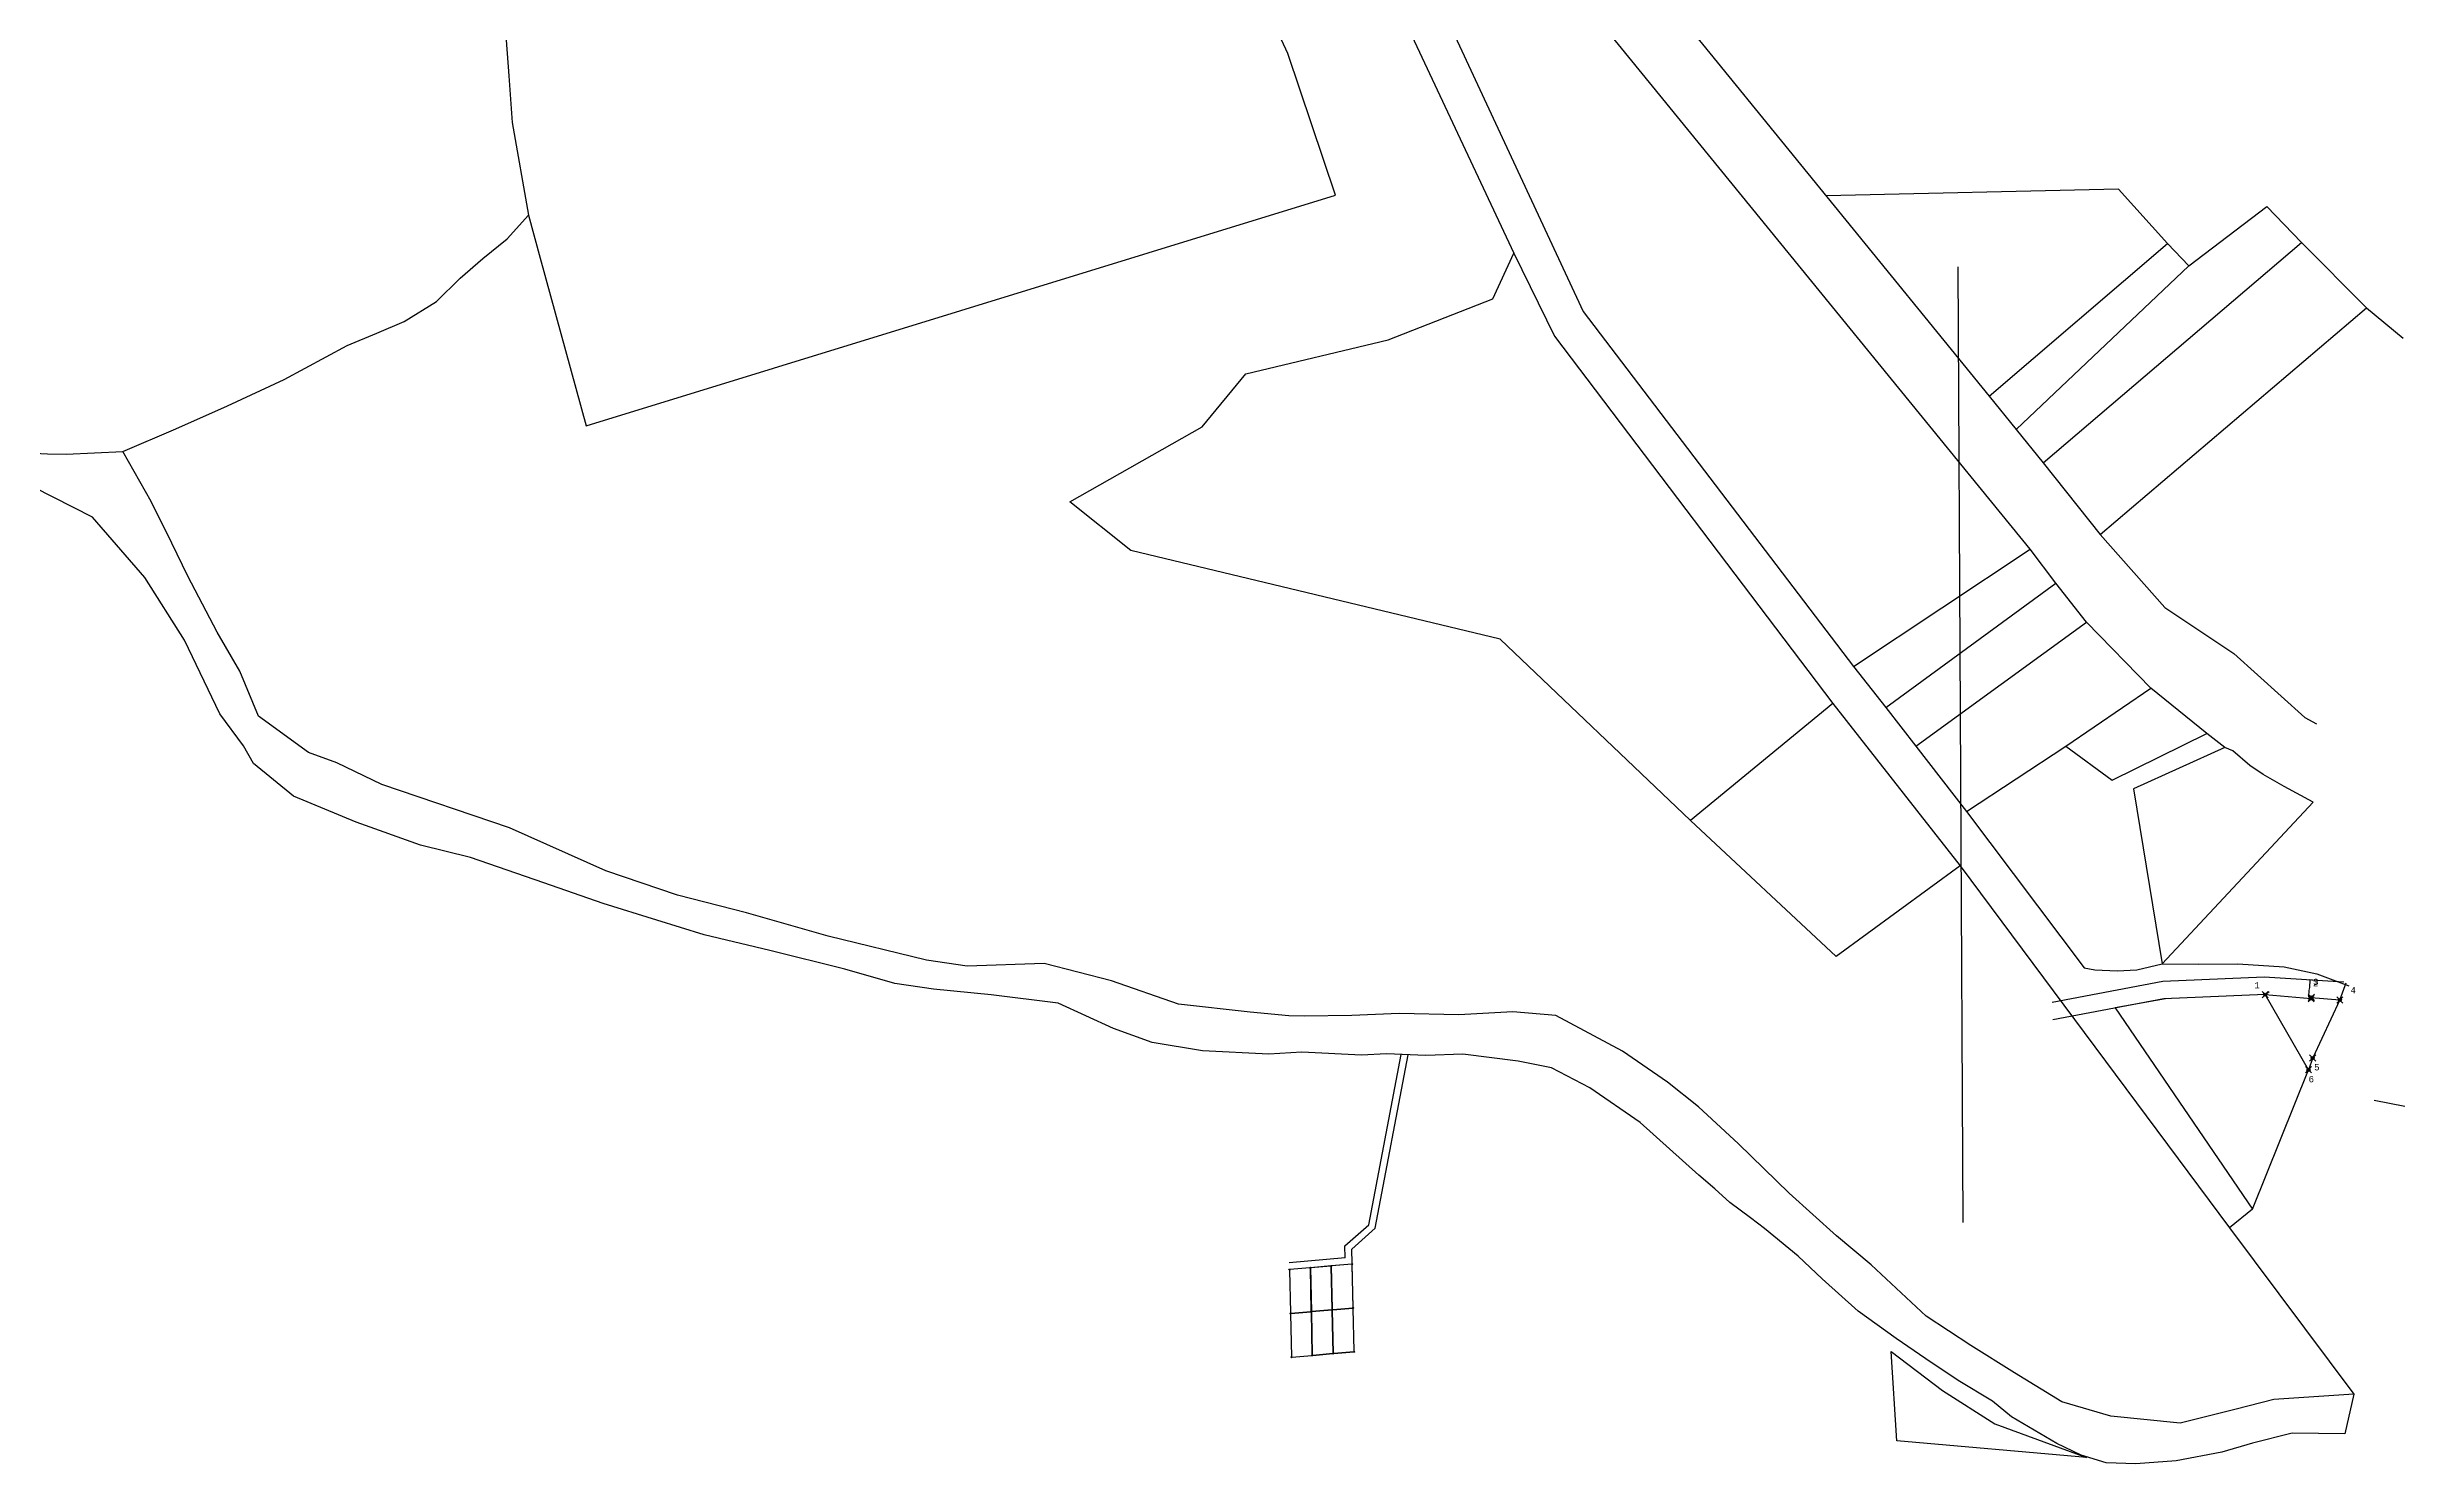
# Model space of a CAD drawing. Header units: millimetres. Extents: x 605783 to 618866, y 1302882 to 1321803.
# Drawn here: x 613929 to 615059, y 1319263 to 1319942 of the extents above; entities that cross this region are included whole.
import ezdxf

# ---------------------------------------------------------------- set-up
doc = ezdxf.new("R2010")
doc.units = ezdxf.units.MM
doc.header["$PDMODE"] = 35
doc.header["$PDSIZE"] = 1.5
for name, color, linetype in [('2', 7, 'Continuous'), ('4', 7, 'Continuous'), ('CVL_CUADCON_LIN', 8, 'Continuous'), ('CVL_CUADCON_TIT', 1, 'Continuous'), ('CVL_PUNTO', 250, 'Continuous'), ('CVL_PUNTO_NUM', 2, 'Continuous')]:
    doc.layers.add(name, color=color, linetype=linetype)
doc.layers.add('Nivel 16', color=7, linetype='Continuous', lineweight=0)
doc.styles.add('MONOTXT4', font='Monotxt4.shx')
doc.styles.add('ROMANS', font='ROMANS', dxfattribs={"height": 0.2})
doc.dimstyles.new('STANDARD$0', dxfattribs={"dimtxt": 0.6, "dimasz": 0.5, "dimexe": 0.125, "dimexo": 0.000625, "dimgap": 0.0625, "dimtad": 0, "dimzin": 1, "dimdsep": 46, "dimtxsty": 'ROMANS', "dimblk1": 'ARCHTICK', "dimblk2": 'ARCHTICK', "dimsah": 1, "dimcen": 2.5, "dimclrd": 1, "dimclre": 1, "dimclrt": 30, "dimaunit": 1, "dimadec": 0, "dimazin": 0, "dimtfac": 1, "dimtix": 1, "dimtofl": 0, "dimtmove": 1, "dimatfit": 3, "dimldrblk": 'ARCHTICK', "dimfxl": 1, "dimtolj": 1, "dimtzin": 1, "dimarcsym": 0})

# ---------------------------------------------------------------- blocks, each defined once
blk = doc.blocks.new('_ARCHTICK')
at = {"color": 0, "linetype": 'ByBlock', "const_width": 0.15}
blk.add_lwpolyline([(-0.5, -0.5), (0.5, 0.5)], dxfattribs=at)
blk = doc.blocks.new('*D319')
at = {"layer": 'CVL_CUADCON_TIT', "color": 1, "lineweight": -2, "ltscale": 0.5, "transparency": 16777216}
for p, q in [((615013.1, 1319486.2), (615013.3, 1319489.8)), ((615013.6, 1319494.5), (615013.4, 1319490.9)), ((615014.8, 1319494.4), (615013.5, 1319494.5)), ((615014.3, 1319486.1), (615013, 1319486.2))]:
    blk.add_line(p, q, dxfattribs=at)
at = {"layer": 'Defpoints', "color": 0, "ltscale": 0.5, "transparency": 16777216}
for p in [(615013.6, 1319494.5), (615014.8, 1319494.4), (615014.3, 1319486.1)]:
    blk.add_point(p, dxfattribs=at)
at = {"layer": 'CVL_CUADCON_TIT', "color": 1, "lineweight": -2, "ltscale": 0.5, "transparency": 16777216, "xscale": 0.5, "yscale": 0.5, "zscale": 0.5}
for p, rotation in [((615013.6, 1319494.5), 86.49415298724948), ((615013.1, 1319486.2), 266.4941529872495)]:
    blk.add_blockref('_ARCHTICK', p, dxfattribs=dict(at, rotation=rotation))
at = {"layer": 'CVL_CUADCON_TIT', "color": 30, "ltscale": 0.5, "transparency": 16777216, "insert": (615013.4, 1319490.3), "char_height": 0.2, "attachment_point": 5, "rotation": 86.4942, "style": 'ROMANS'}
blk.add_mtext('\\A1;8.32m.', dxfattribs=at)

msp = doc.modelspace()

# ---------------------------------------------------------------- linework, layer by layer
for points in [[(614551.238, 1319361.312), (614524.438, 1319358.967)], [(614524.482, 1319355.408), (614524.947, 1319334.913)], [(614534.269, 1319356.515), (614524.726, 1319355.68)], [(614534.989, 1319335.792), (614534.524, 1319356.287)], [(614534.524, 1319356.287), (614534.989, 1319335.792)], [(614544.311, 1319357.393), (614534.767, 1319356.558)], [(614545.031, 1319336.67), (614544.566, 1319357.165)], [(614544.566, 1319357.165), (614545.031, 1319336.67)], [(614554.352, 1319358.272), (614544.809, 1319357.437)], [(614555.072, 1319337.549), (614554.607, 1319358.044)], [(614524.959, 1319334.414), (614525.424, 1319313.919)], [(614534.746, 1319335.52), (614525.202, 1319334.685)], [(614525.202, 1319334.685), (614534.746, 1319335.52)], [(614535.465, 1319314.797), (614535, 1319335.292)], [(614535, 1319335.292), (614535.465, 1319314.797)], [(614544.787, 1319336.399), (614535.244, 1319335.564)], [(614535.244, 1319335.564), (614544.787, 1319336.399)], [(614544.787, 1319336.399), (614535.244, 1319335.564)], [(614545.507, 1319315.676), (614545.042, 1319336.171)], [(614545.042, 1319336.171), (614545.507, 1319315.676)], [(614554.829, 1319337.277), (614545.285, 1319336.442)], [(614545.285, 1319336.442), (614554.829, 1319337.277)], [(614554.829, 1319337.277), (614545.285, 1319336.442)], [(614555.549, 1319316.554), (614555.084, 1319337.049)], [(614525.679, 1319313.691), (614535.222, 1319314.526)], [(614545.264, 1319315.404), (614535.72, 1319314.569)], [(614535.72, 1319314.569), (614545.264, 1319315.404)], [(614555.305, 1319316.283), (614545.762, 1319315.448)], [(614545.762, 1319315.448), (614555.305, 1319316.283)]]:
    msp.add_lwpolyline(points)
msp.add_lwpolyline([(614906.548, 1319265.58), (614815.577, 1319273.667), (614812.917, 1319316.484), (614837.571, 1319297.774), (614862.575, 1319281.838)], close=True)
for centre in [(614524.477, 1319355.658), (614534.518, 1319356.537), (614534.518, 1319356.537), (614544.56, 1319357.415), (614544.56, 1319357.415), (614554.601, 1319358.294), (614524.953, 1319334.664), (614524.953, 1319334.664), (614534.995, 1319335.542), (614534.995, 1319335.542), (614534.995, 1319335.542), (614534.995, 1319335.542), (614534.995, 1319335.542), (614545.036, 1319336.421), (614545.036, 1319336.421), (614545.036, 1319336.421), (614545.036, 1319336.421), (614545.036, 1319336.421), (614545.036, 1319336.421), (614555.078, 1319337.299), (614555.078, 1319337.299), (614555.078, 1319337.299), (614525.429, 1319313.669), (614535.471, 1319314.547), (614535.471, 1319314.547), (614535.471, 1319314.547), (614545.513, 1319315.426), (614545.513, 1319315.426), (614545.513, 1319315.426), (614545.513, 1319315.426), (614555.554, 1319316.304), (614555.554, 1319316.304)]:
    msp.add_circle(centre, 0.25)
at = {"layer": '2', "color": 1, "linetype": 'Continuous'}
for p, q in [((614469.666, 1320189.036), (614632.04, 1319842.832)), ((614879.597, 1319700.906), (614644.643, 1319989.018)), ((614691.442, 1319981.15), (614859.853, 1319774.234)), ((614187.37, 1319760.027), (614546.503, 1319870.557)), ((614885.704, 1319742.361), (615009.582, 1319848.008)), ((615009.582, 1319848.008), (615040.766, 1319816.673)), ((614955.528, 1319836.776), (614872.778, 1319758.297)), ((614913.094, 1319707.956), (615040.766, 1319816.673)), ((615040.766, 1319816.673), (615058.384, 1319802.034)), ((614859.853, 1319774.234), (614885.704, 1319742.361)), ((614885.704, 1319742.361), (614913.094, 1319707.956)), ((614913.094, 1319707.956), (614944.045, 1319673.063)), ((614794.809, 1319644.778), (614879.597, 1319700.906)), ((614891.888, 1319684.712), (614879.597, 1319700.906)), ((614810.425, 1319625.045), (614891.888, 1319684.712)), ((614906.482, 1319665.99), (614891.888, 1319684.712)), ((614944.045, 1319673.063), (614977.207, 1319650.887)), ((614824.763, 1319606.575), (614906.482, 1319665.99)), ((614937.413, 1319634.4), (614906.482, 1319665.99)), ((614977.207, 1319650.887), (615011.181, 1319620.331)), ((614794.809, 1319644.778), (614810.425, 1319625.045)), ((614896.67, 1319606.472), (614937.413, 1319634.4)), ((614964.22, 1319612.697), (614937.413, 1319634.4)), ((614785.005, 1319626.935), (614716.733, 1319570.899)), ((614785.005, 1319626.935), (614845.937, 1319549.265)), ((614810.425, 1319625.045), (614824.763, 1319606.575)), ((614972.9, 1319605.885), (614964.22, 1319612.697)), ((615011.181, 1319620.331), (615016.789, 1319617.313)), ((614824.763, 1319606.575), (614849.087, 1319575.202)), ((614849.087, 1319575.202), (614896.67, 1319606.472)), ((614942.767, 1319502.291), (615015.233, 1319579.696)), ((614845.937, 1319549.265), (614975.022, 1319375.67)), ((614944.391, 1319485.529), (614920.279, 1319481.073)), ((614920.279, 1319481.073), (614986.149, 1319384.627)), ((614986.149, 1319384.627), (615012.94, 1319451.428)), ((614986.149, 1319384.627), (614975.022, 1319375.67)), ((614975.022, 1319375.67), (615034.695, 1319295.961)), ((615034.695, 1319295.961), (615030.294, 1319277.041))]:
    msp.add_line(p, q, dxfattribs=at)
for points in [[(614115.134, 1320202.794), (614117.624, 1320168.503), (614123.192, 1320129.147), (614131.463, 1320062.361), (614135.277, 1320018.929), (614142.065, 1319988.22), (614148.089, 1319957.76), (614150.298, 1319927.787), (614151.955, 1319905.435), (614159.84, 1319861.009)], [(614546.503, 1319870.557), (614523.742, 1319938.531), (614410.758, 1320182.351)], [(614598.581, 1319958.265), (614665.237, 1319814.812), (614794.809, 1319644.778)], [(613965.37, 1319747.85), (613990.715, 1319758.665), (614015.55, 1319769.732), (614042.663, 1319782.336), (614072.803, 1319798.515), (614086.997, 1319804.44), (614100.176, 1319810.105), (614115.619, 1319819.594), (614126.987, 1319830.839), (614137.857, 1319840.302), (614149.489, 1319849.77), (614159.84, 1319861.009)], [(614159.84, 1319861.009), (614165.297, 1319840.457), (614187.37, 1319760.027)], [(614955.528, 1319836.776), (614992.965, 1319865.194), (615009.582, 1319848.008)], [(614716.733, 1319570.899), (614625.511, 1319657.8), (614448.416, 1319700.256), (614419.311, 1319723.725), (614482.62, 1319759.657), (614503.56, 1319784.932), (614571.813, 1319801.326), (614622.006, 1319820.921), (614632.04, 1319842.832)], [(614632.04, 1319842.832), (614651.586, 1319803.046), (614785.005, 1319626.935)], [(614859.853, 1319774.234), (614945.302, 1319847.392), (614955.528, 1319836.776)], [(613805.279, 1319793.705), (613821.337, 1319785.155), (613836.395, 1319773.805), (613850.67, 1319766.008), (613868.488, 1319760.518), (613882.999, 1319755.772), (613896.488, 1319752.036), (613916.334, 1319747.319), (613929.297, 1319746.63), (613938.191, 1319746.426), (613965.37, 1319747.85)], [(615034.695, 1319295.961), (614996.343, 1319293.458), (614978.33, 1319288.782), (614951.437, 1319282.024), (614918.132, 1319285.394), (614894.714, 1319292.377), (614872.019, 1319306.225), (614851.106, 1319319.321), (614829.68, 1319333.431), (614803.364, 1319357.932), (614786.766, 1319371.815), (614764.032, 1319392.27), (614739.753, 1319416.02), (614720.592, 1319433.7), (614705.785, 1319445.56), (614684.1, 1319460.43), (614652.238, 1319477.53), (614631.648, 1319479.193), (614605.739, 1319477.777), (614577.024, 1319478.377), (614554.415, 1319477.488), (614531.55, 1319477.105), (614524.18, 1319477.317), (614505.622, 1319478.992), (614471.297, 1319482.864), (614439.216, 1319494.118), (614406.898, 1319502.322), (614370.063, 1319501.098), (614350.481, 1319504.037), (614303.408, 1319515.461), (614264.212, 1319526.676), (614231.131, 1319535.129), (614196.76, 1319546.879), (614150.648, 1319567.456), (614089.545, 1319588.204), (614067.887, 1319598.5), (614054.391, 1319603.507), (614030.404, 1319620.905), (614021.383, 1319642.454), (614010.601, 1319661.198), (613996.468, 1319688.054), (613988.752, 1319703.766), (613978.979, 1319723.786), (613965.37, 1319747.85)], [(614692.65, 1319426.121), (614668.451, 1319442.808), (614650.1, 1319452.361), (614634.074, 1319455.574), (614607.629, 1319458.983), (614589.846, 1319458.375), (614571.04, 1319459.031), (614559.101, 1319458.455), (614530.381, 1319459.818), (614514.633, 1319458.967), (614482.863, 1319460.567), (614458.701, 1319464.497), (614440.113, 1319471.253), (614413.617, 1319483.301), (614381.578, 1319487.441), (614353.867, 1319490.08), (614335.302, 1319492.771), (614311.377, 1319499.751), (614275.498, 1319508.697), (614243.947, 1319516.143), (614221.292, 1319523.13), (614195.582, 1319531.117), (614167.066, 1319541.121), (614131.931, 1319553.121), (614108.011, 1319559.085), (614077.202, 1319570.092), (614047.146, 1319582.628), (614027.997, 1319598.276), (614023.12, 1319606.634), (614011.849, 1319622.071), (613994.871, 1319657.297), (613975.89, 1319687.43), (613950.82, 1319716.258), (613922.785, 1319730.584)], [(614896.67, 1319606.472), (614918.871, 1319590.334), (614964.22, 1319612.697)], [(614972.9, 1319605.885), (614929.06, 1319586.071), (614942.767, 1319502.291)], [(615015.233, 1319579.696), (615001.213, 1319587.24), (614991.27, 1319593.029), (614984.892, 1319597.313), (614976.72, 1319604.382), (614972.9, 1319605.885)], [(614845.937, 1319549.265), (614786.484, 1319505.731), (614716.733, 1319570.899)], [(614849.087, 1319575.202), (614905.428, 1319500.302), (614910.516, 1319499.314), (614921.19, 1319498.866), (614930.588, 1319499.427), (614942.767, 1319502.291)], [(614942.767, 1319502.291), (614960.3, 1319502.136), (614979.102, 1319502.242), (615001.216, 1319500.842), (615016.989, 1319497.373), (615032.269, 1319491.614)], [(615030.294, 1319277.041), (615005.077, 1319277.244), (614986.049, 1319272.562), (614971.338, 1319268.159), (614949.511, 1319263.971), (614930.208, 1319262.591), (614915.977, 1319263.02), (614904.013, 1319266.764), (614892.292, 1319272.288), (614870.619, 1319285.126), (614861.427, 1319292.698), (614845.108, 1319302.516), (614829.547, 1319312.847), (614815.26, 1319322.677), (614797.143, 1319335.789), (614779.774, 1319351.192), (614768.276, 1319362.054), (614752.189, 1319375.432), (614745.553, 1319380.476), (614735.601, 1319387.79), (614728.448, 1319394.356), (614720.786, 1319400.92), (614692.65, 1319426.121)]]:
    msp.add_lwpolyline(points, dxfattribs=at)
at = {"layer": '4', "color": 6, "linetype": 'Continuous'}
msp.add_lwpolyline([(614945.302, 1319847.392), (614921.844, 1319873.428), (614781.691, 1319870.267)], dxfattribs=at)
at = {"layer": 'CVL_CUADCON_LIN', "color": 2, "ltscale": 0.5, "flags": 128}
for points in [[(614551.109, 1319366.996), (614562.633, 1319377.215), (614578.074, 1319458.785)], [(614554.443, 1319365.542), (614565.665, 1319375.494), (614581.41, 1319458.669)], [(615059.129, 1319433.906), (615044.427, 1319436.671)], [(614551.238, 1319361.312), (614551.109, 1319366.996)], [(614554.601, 1319358.544), (614554.443, 1319365.542)]]:
    msp.add_lwpolyline(points, dxfattribs=at)
for points in [[(614544.56, 1319357.415), (614534.518, 1319356.537), (614534.995, 1319335.542), (614545.036, 1319336.421)], [(614554.601, 1319358.294), (614544.56, 1319357.415), (614545.036, 1319336.421), (614555.078, 1319337.299)]]:
    msp.add_lwpolyline(points, close=True, dxfattribs=at)
at = {"layer": 'CVL_CUADCON_LIN', "color": 4, "ltscale": 0.5, "flags": 128}
msp.add_lwpolyline([(614906.548, 1319265.58), (614815.577, 1319273.667), (614812.917, 1319316.484), (614837.571, 1319297.774), (614862.575, 1319281.838)], close=True, dxfattribs=at)
at = {"layer": 'CVL_CUADCON_TIT', "color": 7, "ltscale": 0.5}
for p, q in [((614943.194, 1319493.825), (614890.005, 1319483.76)), ((614991.773, 1319495.838), (614943.194, 1319493.825)), ((614992.171, 1319487.464), (614943.591, 1319485.451)), ((615029.913, 1319493.501), (614991.773, 1319495.838)), ((615028.089, 1319485.24), (615031.065, 1319493.156)), ((614943.591, 1319485.451), (614890.402, 1319475.387))]:
    msp.add_line(p, q, dxfattribs=at)
at = {"layer": 'CVL_CUADCON_TIT', "ltscale": 0.5}
msp.add_line((614992.174, 1319487.513), (614994.138, 1319489.049), dxfattribs=at)
at = {"layer": 'CVL_CUADCON_TIT', "color": 3, "ltscale": 0.5, "flags": 128}
msp.add_lwpolyline([(614992.171, 1319487.464), (615014.23, 1319485.538), (615014.294, 1319486.123), (615027.985, 1319484.935), (615014.954, 1319457.106), (615012.945, 1319451.45), (614992.171, 1319487.464)], close=True, dxfattribs=at)
at = {"layer": 'CVL_PUNTO', "color": 2, "ltscale": 0.5}
for p in [(614992.171, 1319487.464), (615014.294, 1319486.123), (615014.23, 1319485.538), (615027.985, 1319484.935), (615014.954, 1319457.106), (615012.945, 1319451.45)]:
    msp.add_point(p, dxfattribs=at)
at = {"layer": 'Nivel 16', "color": 7, "linetype": 'Continuous', "lineweight": -3, "flags": 128}
msp.add_lwpolyline([(614847.413, 1319378.21), (614845.016, 1319836.344)], dxfattribs=at)

# ---------------------------------------------------------------- texts
at = {"layer": 'CVL_PUNTO_NUM', "color": 2, "ltscale": 0.5, "style": 'MONOTXT4'}
for s, p in [('1', (614986.99, 1319490.491)), ('2', (615015.092, 1319491.475)), ('3', (615015.145, 1319492.062)), ('4', (615033.076, 1319488.111)), ('5', (615015.666, 1319451.148)), ('6', (615012.99, 1319445.45))]:
    msp.add_text(s, height=3, dxfattribs=at).set_placement(p)

# ---------------------------------------------------------------- dimensions: what is measured, and where the dimension line sits
at = {"layer": 'CVL_CUADCON_TIT', "ltscale": 0.5}
dim = msp.add_aligned_dim(p1=(615014.294, 1319486.123), p2=(615014.803, 1319494.427), distance=1.185, dimstyle='STANDARD$0', override={"dimpost": 'm.', "dimfxl": 31.75}, dxfattribs=at)
dim.commit()
dim.dimension.update_dxf_attribs({"geometry": '*D319', "text_midpoint": (615013.366, 1319490.347)})

doc.saveas('drawing.dxf')
